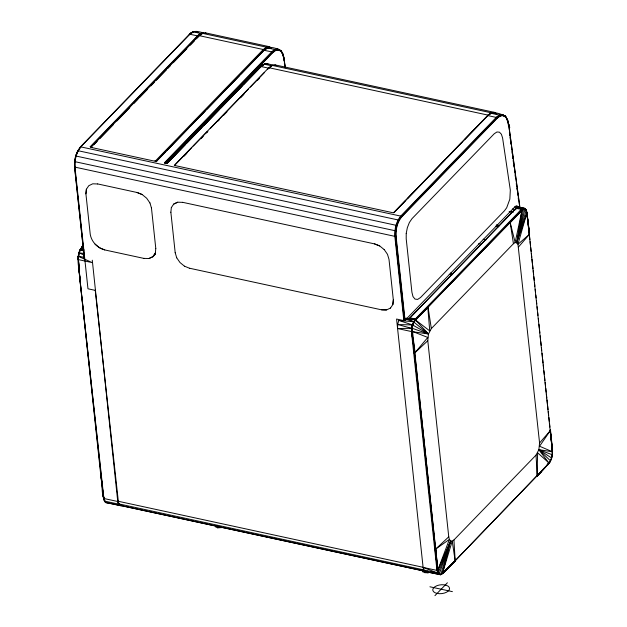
<?xml version="1.0" encoding="UTF-8"?>
<svg xmlns="http://www.w3.org/2000/svg" width="627" height="627" viewBox="0 0 627 627"><rect width="100%" height="100%" fill="white"/><g stroke="black" fill="none" stroke-linecap="round" stroke-linejoin="round"><path stroke-width="0.94" d="M507.988 123.017L507.047 119.255C513.395 139.374 506.702 116.442 505.534 116.551L502.713 115.149L499.46 115.94L401.609 217.036C397.275 222.311 395.7 229.349 396.06 236.058L394.838 236.34L74.966 167.127L74.644 161.39L75.71 155.974L77.325 151.906M107.052 502.548L107.397 502.791L105.83 502.603L104.599 501.098L103.126 494.593L103.588 498.277L105.516 502.368L121.199 505.777L105.83 502.603C100.508 495.596 103.102 485.102 100.955 476.802L79.99 280.684C80.099 269.461 73.892 255.142 83.023 245.941M518.607 246.85L529.588 234.145L526.954 212.671L526.265 210.123L524.823 208.383L523.255 208.195L521.476 209.308L414.972 319.394L412.166 324.825L411.43 331.534L436.972 570.429L437.67 573.007L438.853 574.497L440.726 574.606L442.56 573.423L455.155 560.648L452.2 541.109L450.609 540.913L449.394 539.416L448.752 536.83L427.786 340.72L428.484 333.995L431.329 328.572L513.435 243.715L515.159 242.571L516.75 242.767L517.965 244.264L539.573 442.96L538.875 449.684L536.03 455.108L453.924 539.965L452.2 541.109L442.388 573.556L440.467 574.7L424.965 571.51L423.75 570.006L423.1 567.294L117.774 501.153L118.636 504.147L119.961 505.386L426.54 571.573M103.283 495.745L104.309 500.887L105.83 502.603M119.608 505.581L118.401 504.084L117.751 501.498L103.894 498.504L79.221 272.573L78.351 259.609L78.845 252.869L83.885 253.433M118.401 504.084L104.599 501.098L103.165 494.805L103.588 498.277L79.182 272.353L78.187 256.161L80.076 280.833M92.279 260.205L117.751 501.498M397.565 328.532L397.683 324.527L398.741 320.413L413.42 321.722L428.484 333.995L411.43 331.534L397.565 328.532L412.19 328.282L428.484 333.995L415.536 320.005C414.51 318.861 409.878 316.925 409.157 318.971L405.7 318.226M78.187 256.161L79.99 280.684M517.933 207.435L515.794 208.579L517.996 207.043L524.823 208.383L526.265 210.123L527.417 216.354L526.225 210.413L525.081 209.003L523.616 208.83L416.79 318.21L413.977 322.145L412.801 325.052L412.017 331.479L435.318 549.127C437.278 557.223 435.514 566.706 439.425 574.058L440.93 574.246L442.56 573.423L455.108 560.883L442.388 573.556L440.467 574.7L424.965 571.51M515.966 205.969L517.761 206.354L516.17 206.165L514.438 207.302L405.066 320.334L403.843 320.616L396.57 319.041L423.107 567.427L437.262 570.452L437.771 570.264L436.431 555.741L414.643 352.954L411.72 331.542L412.166 324.825L398.741 320.413M78.132 259.507L80.029 249.812L83.391 245.737M438.728 574.105L440.467 574.7L442.145 573.564L454.936 561.016L549.08 463.322L538.875 449.684L552.356 454.787L552.434 451.753L539.557 446.228L550.553 430.263C550.537 441.541 556.643 455.555 547.63 464.889L550.561 460.923L547.003 465.571L550.561 460.923L538.875 449.684L552.434 451.753L550.247 430.02L550.6 433.9M97.663 183.977L92.749 183.805L88.791 185.694L86.393 189.213L85.915 193.821L90.241 234.349C91.495 241.842 97.451 247.955 104.717 249.922L144.045 258.434M85.915 193.868L86.393 189.213M144.038 258.379L148.952 258.543L152.91 256.709L155.316 253.19L155.786 248.488M170.865 212.247L171.336 207.545M390.456 308.108L392.855 304.542L393.333 299.886M392.863 304.597L393.333 299.941L389.006 259.406L387.486 254.319L384.202 249.57M515.841 208.336L521.476 209.308L522.064 209.904L516.75 242.767L526.265 210.123M401.609 217.036L400.739 216.103L80.867 146.89L77.646 151.091L80.225 147.118L189.566 34.172L197.96 35.99L198.422 36.734L196.384 38.843M196.133 31.703L193.79 31.468L189.307 34.391C192.998 29.782 198.939 31.609 203.728 32.996L200.695 33.466L193.092 31.82L189.95 34.156L80.162 147.478M260.354 67.105L261.059 66.517L268.662 68.163L270.864 66.783M263.442 50.803L263.512 50.442C268.035 45.168 275.715 47.887 280.865 50.638C283.373 52.049 286.014 67.434 282.996 54.126L280.567 50.489L277.933 49.055L274.9 49.517L267.298 47.871L264.147 50.207L156.17 161.374L263.771 50.231L271.75 51.853L272.62 52.786L165.959 163.02M413.977 322.145L417.472 317.536C406.641 326.111 414.933 341.543 414.862 352.821L437.771 570.264L450.609 540.913L442.607 573.188L440.726 574.606L438.853 574.497M396.092 230.94L74.997 161.68L75.789 155.864L78.195 150.731L398.067 219.944L399.093 220.649M527.409 216.182L526.053 209.888L526.954 212.671L516.75 242.767L523.616 208.83L523.255 208.195L517.996 207.043L516.264 208.18L409.29 318.665A8.425 3.817 -77.8 0 0 409.086 318.884M551.211 458.839L550.302 461.174L547.003 465.571C551.47 461.315 552.975 455.28 552.066 449.488M431.329 328.572L428.092 307.457L415.536 320.005L427.779 306.979L429.722 330.876L415.536 320.005L522.064 209.904L515.159 242.571L510.19 222.593L509.618 221.997L521.954 209.645L523.537 208.477L524.823 208.383M547.183 465.32L537.041 476.152L537.637 452.804L549.127 463.094L547.003 465.571M516.75 242.767L525.065 208.658L523.537 208.477L521.742 209.426L510.088 222.334M551.517 458.055L552.411 454.716L552.191 451.338M526.225 210.413L526.892 212.835L517.965 244.264L529.525 234.302L527.056 215.233M440.93 574.246L450.609 540.913L438.312 572.663L437.67 573.007L423.75 570.006M450.609 540.913L439.151 574.41L437.67 573.007L423.107 567.427M82.905 246.082L80.35 249.789L79.135 252.908L84.41 255.189M274.9 49.517L271.75 51.853L164.415 162.785L164.815 162.973L274.9 49.517L277.996 49.212L280.865 50.638L282.558 53.71L283.498 57.465M271.601 66.321L271.805 65.827L264.202 64.181L260.417 66.752M411.72 331.542L411.508 328.274L397.683 324.527L412.558 324.943L415.231 319.519L416.79 318.21M404.297 320.64L395.292 236.363C394.908 229.286 396.57 221.856 401.147 216.291L499.39 115.07L502.415 114.6L505.354 116.183L507.635 119.984L508.575 124.608M519.517 207.404L517.596 207.106L516.264 208.18L523.255 208.195L521.742 209.426M95.233 290.285L118.636 504.147L120.29 505.44L425.584 571.369M198.422 36.734L199.104 35.535L202.427 33.67L202.176 33.286L197.552 35.802L90.21 146.734L90.617 146.922L197.96 35.99L200.695 33.466L203.728 32.996M189.95 34.156L193.79 31.468M264.147 50.207L267.988 47.519L271.115 47.832L270.739 48.091M405.52 200.624L393.975 212.561L488.574 114.859C493.441 110.76 500.401 113.777 505.354 116.183L506.624 118.487L505.056 116.042M78.845 252.869L80.029 249.812L82.991 246.074M171.343 207.592L173.742 204.026L177.7 202.192L182.614 202.356M155.308 253.143L152.91 256.655L148.952 258.496M154.36 255.158L155.324 253.747M80.867 146.89C76.259 152.494 74.582 159.987 74.966 167.127L87.968 288.788L95.57 290.434M442.388 573.556L455.155 560.648L453.924 539.965M544.698 467.703L536.79 476.159L549.127 463.094L450.21 565.852M521.476 209.308L515.19 217.208L509.618 221.997M413.781 321.917L417.472 317.536L414.972 319.394L406.163 318.281M189.244 34.744L190.412 33.372M515.018 216.942L424.001 311.047L414.972 319.394C413.836 317.701 406.962 319.511 409.76 318.265M539.573 442.96L550.49 430.42L552.434 451.753L526.954 212.671L529.525 234.302M82.874 246.184L81.416 247.853L83.273 245.823M82.733 246.309L81.463 247.626L83.187 246.027M540.889 472.147L545.419 467.091M546.705 465.642L549.08 463.322L547.81 464.638M416.955 318.477L415.435 319.739L427.982 307.191M83.43 248.08L81.894 247.469L83.211 246.058M522.064 209.904L510.19 222.593L513.435 243.715M546.673 465.595L548.649 463.478M537.214 476.018L541.07 471.904L537.261 475.791L536.03 455.108M155.457 254.013L152.91 256.709L153.874 255.659M269.453 46.712L205.217 32.808L202.192 33.278L199.041 35.614L90.907 147.369L155.143 161.272L263.277 49.509L266.428 47.174L269.453 46.712L271.436 47.785M93.799 144.853L97.193 141.349M99.912 138.536L113.503 124.499M116.896 120.987L129.805 107.648M133.88 103.431L137.956 99.223M139.319 97.812L147.47 89.387M150.864 85.883L154.266 82.372M156.303 80.264L166.492 69.73M167.848 68.327L170.568 65.521M173.287 62.708L186.87 48.671M190.271 45.16L194.346 40.943M156.107 161.735L164.94 152.604M166.978 150.504L188.711 128.033M190.075 126.63L205.021 111.183M207.059 109.074L221.323 94.332M224.043 91.526L239.671 75.373M241.027 73.97L262.086 52.206M260.675 66.533L166.657 163.647L263.215 64.51L267.235 63.711L274.9 65.521M167.276 163.302L185.616 144.343M186.971 142.94L201.243 128.198M203.963 125.384L218.909 109.937M220.947 107.836L242.006 86.064M243.37 84.661L258.316 69.213M494.209 112.311L275.018 64.887L271.985 65.357L268.842 67.692L174.282 165.41L393.474 212.843L488.033 115.117L491.176 112.782L494.209 112.311L496.843 113.753M191.886 147.502L174.902 165.058L175.301 165.246M193.241 146.099L207.513 131.356M210.233 128.543L248.276 89.222M250.314 87.114L264.586 72.371M267.298 69.566L271.805 65.827M184.134 156.115L186.854 153.309M201.126 138.559L203.164 136.459M206.557 132.948L207.913 131.537M218.11 121.011L219.466 119.6M223.541 115.392L226.943 111.88M240.525 97.836L243.927 94.324M257.517 80.287L259.554 78.179M407.558 198.516L422.512 183.068M423.868 181.665L444.927 159.901M446.965 157.792L461.911 142.345M464.631 139.539L478.903 124.789M480.258 123.386L488.574 114.859M507.635 119.984L505.354 116.183L502.486 114.765L499.39 115.07L496.239 117.406L400.739 216.103C396.131 221.707 394.454 229.2 394.838 236.34L403.843 320.616M409.337 318.422L516.013 208.195M434.934 595.65L447.388 582.781M283.584 57.551L282.996 54.126L282.965 54.565L281.053 51.485L278.223 49.604L274.979 50.395L272.62 52.786L275.629 50.552L278.223 49.604L281.045 50.999L282.965 54.565L284.086 59.056M455.155 560.648L442.607 573.188L450.39 565.609M198.273 36.327L201.432 34.501L199.927 35.614M427.786 340.72L414.862 352.821L414.055 352.993L413.467 344.748L411.43 331.534M448.752 536.83L435.828 548.938L435.028 549.111L437.56 570.39L437.983 572.945L439.151 574.41M260.989 66.517L263.215 64.51M515.794 208.579L517.596 207.106M281.053 51.485L281.045 50.999L278.537 50.105L274.979 50.395L272.479 52.386L165.136 163.318L164.815 162.973M505.534 116.551L503.019 115.658L499.46 115.94L496.96 117.931L401.46 216.628C396.993 222.068 395.363 229.341 395.739 236.261L404.744 320.538M74.644 161.39L74.503 166.751L84.386 259.217M263.364 64.871L262.917 64.761L266.514 63.703L267.948 64.416M197.552 35.802L200.695 33.466M264.947 49.682L266.459 48.569M261.059 66.517L264.202 64.181L266.514 63.703M487.735 115.666L491.262 113.315L494.288 112.844L495.079 113.268M408.992 318.869L409.556 318.485M77.826 150.715L75.632 155.888L74.66 161.578M271.75 51.853L274.697 50.019L277.996 49.212L278.223 49.604M488.112 115.65L496.239 117.406L499.186 115.572L502.486 114.765L503.019 115.658L505.542 117.037M193.461 31.726L190.138 33.599L192.254 32.51M264.335 49.658L267.988 47.519M523.616 208.83L521.954 209.645L516.993 214.826M173.742 204.081L177.7 202.239M390.456 308.061L386.498 309.95L381.584 309.832L189.66 268.254M438.312 572.663C436.894 570.641 437.701 561.377 436.972 570.429L435.828 548.938L449.394 539.416L437.771 570.264L436.431 555.741M502.713 115.149L500.119 116.105L497.109 118.338L496.239 117.406M117.774 501.153L119.961 505.386L121.662 504.962M413.467 344.748L414.643 352.954M223.024 527.487L217.757 527.832L215.523 526.86M421.791 570.162L422.653 571.683L424.887 572.655L427.912 572.819L430.898 572.13M193.092 31.82L196.126 31.35L198.148 32.455M267.298 47.871L270.323 47.409L271.115 47.832M264.202 64.181L267.235 63.711L268.552 64.432M83.83 251.043L80.35 249.789L83.869 249.507M381.584 309.785L386.498 309.903M80.35 249.789L84.049 250.134M204.52 33.513L202.176 33.286L266.428 47.174M267.666 47.785L269.202 47.934M409.36 318.72L414.972 319.394M119.961 505.386L121.552 505.574M78.156 256.255L83.994 257.258M199.041 35.614L263.277 49.509M271.985 65.357L491.176 112.782M491.262 113.315L499.39 115.07M268.842 67.692L488.033 115.117M514.493 206.886L517.181 207.474M512.463 209.018L516.045 209.794M510.135 211.503L513.004 212.122M509.108 211.738L512.933 212.569M496.521 224.936L499.382 225.555M496.662 225.156L499.531 225.775M496.419 226.073L498.332 226.488M495.401 226.198L498.269 226.817M90.21 146.734L92.114 147.141M154.908 160.731L156.813 161.139M164.415 162.785L167.299 163.412M483.166 239.232L486.035 239.851M478.605 243.699L481.473 244.318M97.663 183.923L136.992 192.481L142.117 194.542M182.614 202.309L374.538 243.887L379.656 245.894L384.21 249.624M450.429 273.082L453.29 273.701M449.183 274.258L452.051 274.877M83.493 247.994L81.894 247.469L83.634 247.845M78.351 259.609L92.216 262.611L78.438 256.357M118.746 503.881L423.742 569.872L424.949 571.377M429.926 586.786L452.404 591.645M406.061 318.367L407.911 318.79M81.894 247.469L83.563 247.916M405.12 318.751L413.42 321.722L409.157 318.971M412.229 331.346L427.81 337.451L414.862 352.821L412.19 328.282M526.649 212.443L527.26 215.03M374.538 243.887L379.656 245.941M136.992 192.434L142.11 194.488L146.663 198.218L149.947 202.968M184.534 266.201L189.66 268.301M104.709 249.867L99.591 247.814L95.038 244.138M412.558 324.943L428.484 333.995M285.371 67.481L283.733 58.405L283.992 60.333M397.157 225.532L75.71 155.974M280.567 50.489L281.045 50.999M494.288 112.844L496.271 113.926M270.323 47.409L271.64 48.122M275.018 64.887L276.335 65.608M205.217 32.808L206.534 33.529M196.126 31.35L198.101 32.432M538.875 449.684L551.729 458.071M184.542 266.248L179.988 262.517L176.704 257.775M104.317 500.534L105.516 502.368M100.955 476.802L101.778 483.676M74.629 166.978L74.613 166.5L84.614 260.417M104.599 501.098L103.322 495.957M175.192 252.689L176.712 257.822M149.939 202.913L151.468 208.054M437.983 572.945L437.129 566.886L437.56 570.39L437.505 567.921M266.161 63.962L266.263 64.424M507.925 122.241L507.486 119.679L508.56 124.107L519.869 208.125M437.67 573.007L437.223 568.023M103.126 494.593L103.651 498.112L101.018 476.638M519.987 207.874L508.685 124.342L508.223 123.95L508.481 125.87M509.39 132.595L509.782 135.479M510.041 137.399L510.3 139.319M510.691 142.204L510.95 144.124M511.342 147L511.601 148.92M511.985 151.805L512.251 153.725M512.51 155.645L512.902 158.529M513.16 160.449L513.419 162.369M513.811 165.246L514.069 167.166M514.453 170.05L514.72 171.97M515.104 174.855L515.363 176.775M516.272 183.492L516.664 186.376M516.922 188.296L517.181 190.216M517.573 193.1L517.831 195.021M518.223 197.897L518.482 199.817M284.07 58.554L285.261 67.747M284.384 63.233L284.65 65.161M526.892 212.835L529.282 233.902L528.82 230.172M550.247 430.02L551.893 446.722M526.993 215.241L527.338 218.047M527.566 219.912L527.91 222.71M528.247 225.508L528.592 228.306M529.486 235.846L529.901 239.733M530.113 241.669L530.52 245.557M530.732 247.5L531.147 251.38M531.351 253.324L531.767 257.203M531.978 259.147L532.394 263.034M532.597 264.97L533.013 268.858M533.224 270.801L533.64 274.681M533.843 276.625L534.259 280.504M534.47 282.448L534.886 286.335M535.192 289.243L535.505 292.158M535.819 295.074L536.132 297.982M536.438 300.897L536.751 303.805M537.065 306.721L537.378 309.636M537.684 312.544L537.997 315.459M538.311 318.375L538.617 321.283M538.93 324.198L539.345 328.078M539.557 330.021L539.863 332.937M540.176 335.845L540.592 339.732M540.803 341.676L541.219 345.555M541.422 347.499L541.736 350.415M542.049 353.322L542.457 357.21M542.668 359.146L543.084 363.033M543.288 364.977L543.601 367.884M543.915 370.8L544.33 374.68M544.534 376.623L544.949 380.511M545.161 382.446L545.576 386.334M545.78 388.278L546.195 392.157M546.407 394.101L546.822 397.98M547.026 399.924L547.442 403.812M547.653 405.747L548.069 409.635M548.272 411.578L548.688 415.458M548.899 417.402L549.315 421.281M549.518 423.225L549.934 427.112M396.06 236.058L405.066 320.334M427.732 571.119L427.912 572.819M424.706 570.954L424.887 572.655M422.473 569.982L422.653 571.683M217.577 526.131L217.757 527.832M170.857 212.2L175.192 252.736M151.46 207.999L155.794 248.535M550.867 436.807L551.125 439.707M551.486 443.587L551.744 446.495M435.608 549.064L436.149 555.851M406.225 233.401L406.202 238.793L411.915 292.276L412.989 296.579L415.003 299.087L417.66 299.408L420.545 297.504L504.461 210.774L506.687 207.756L509.837 199.159L510.315 190.114L502.588 137.964L501.396 134.241L499.413 132.164L496.913 131.991L494.225 133.763L412.002 218.658L409.368 222.522L407.338 227.695L406.225 233.401M437.09 593.424A8.441 4.436 -6.1 0 0 449.567 588.487A8.441 4.436 -6.1 0 0 436.831 585.736A8.441 4.436 -6.1 0 0 437.09 593.424"/></g></svg>
